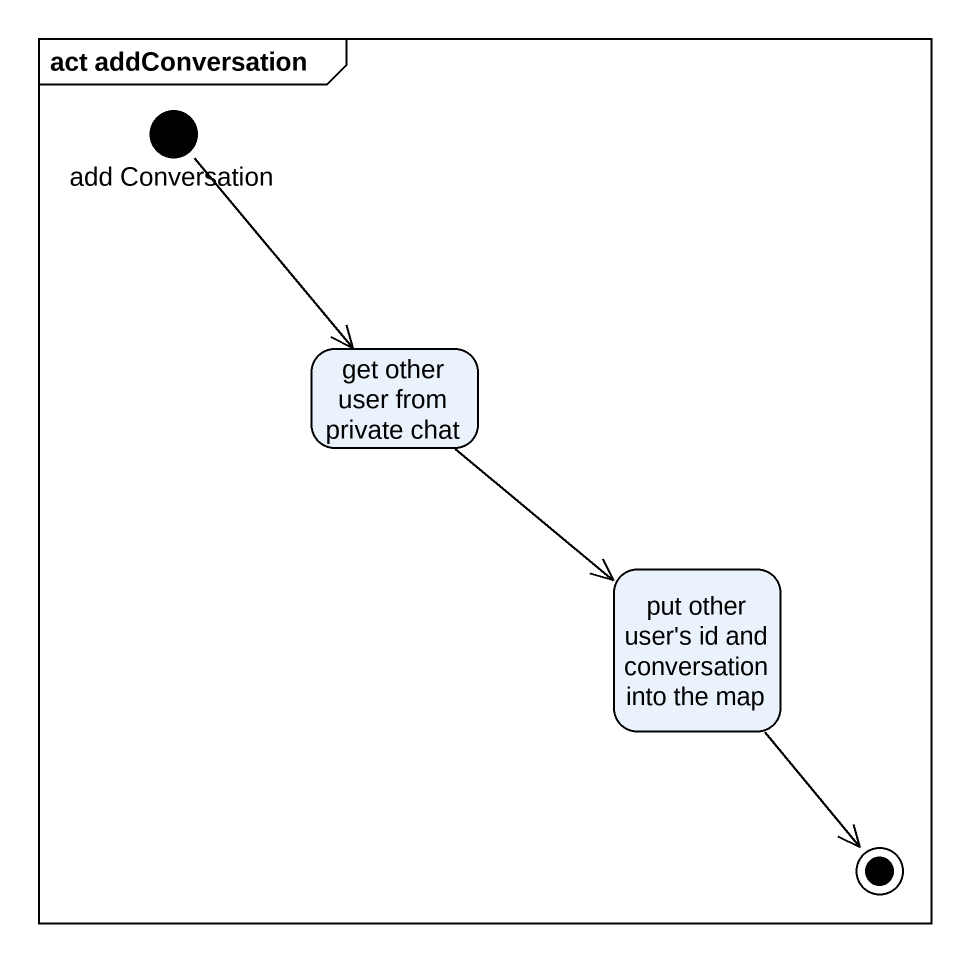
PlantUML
@startuml
mainframe act addConversation
hide empty description
state "add Conversation" as add_Conversation <<start>>
state "get other user from private chat" as get_other_user_from_private
state "put other user's id and conversation into the map" as put_other_user_s_id_and
add_Conversation --> get_other_user_from_private
get_other_user_from_private --> put_other_user_s_id_and
put_other_user_s_id_and --> [*]
@enduml
